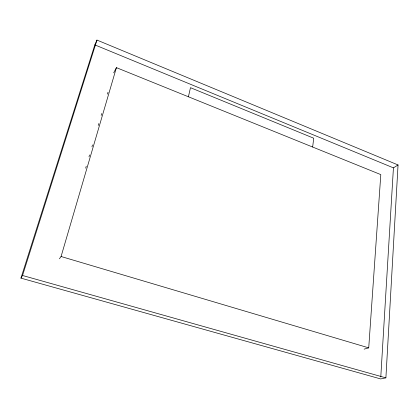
<?xml version="1.0" encoding="UTF-8"?>
<svg xmlns="http://www.w3.org/2000/svg" width="419" height="419" viewBox="0 0 419 419"><rect width="100%" height="100%" fill="white"/><g stroke="black" fill="none" stroke-linecap="round" stroke-linejoin="round"><path stroke-width="0.63" d="M385.894 377.865L398.05 164.96L96.972 40.072L94.825 44.88L20.95 278.132L380.667 378.928L385.894 377.865L22.542 275.482L20.95 278.132M380.782 376.969L393.431 167.862L398.05 164.96M364.132 349.132L368.725 347.864L380.803 174.608L116.419 67.642L113.706 72.801M312.653 146.969L313.731 138.218L190.483 87.686L188.398 96.81M85.68 168.139L86.23 166.254M88.996 156.847L89.551 154.967M91.95 146.812L92.499 144.932M98.219 125.485L98.774 123.605M101.168 115.45L101.723 113.57M107.437 94.128L107.992 92.248M59.419 258.795L61.074 256.507L116.419 67.642M22.542 275.482L96.972 40.072M61.074 256.507L368.725 347.864M94.825 44.88L393.431 167.862"/></g></svg>
